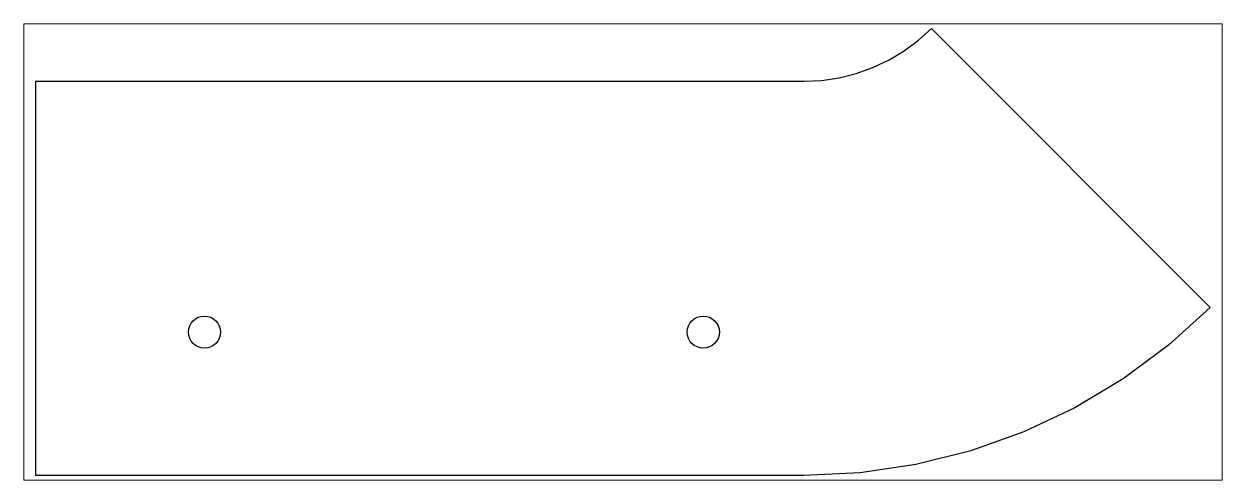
# Paper-space layout 'Layout1' of a CAD drawing. Header units: millimetres. Extents: x 0 to 257, y 49 to 146.
# The model-space entities are those that its viewports show. They can reach past a viewport. Long polylines and large blocks are cut down to what shows.
import ezdxf

# ---------------------------------------------------------------- set-up
doc = ezdxf.new("R2010")
doc.units = ezdxf.units.MM
doc.header["$LTSCALE"] = 25
doc.layers.add('3_Pezzi', color=7, linetype='Continuous')
doc.layers.add('5_Bulloni', color=7, linetype='Continuous')

# ---------------------------------------------------------------- blocks, each defined once
blk = doc.blocks.new('BL1553344785_00001')
at = {"layer": '5_Bulloni', "color": 2, "linetype": 'Continuous'}
blk.add_circle((55.16, 46.91), 5.25, dxfattribs=at)
blk = doc.blocks.new('BL1553344785_00002')
at = {"layer": '5_Bulloni', "color": 2, "linetype": 'Continuous'}
blk.add_circle((218.16, 46.91), 5.25, dxfattribs=at)
blk = doc.blocks.new('BL1553344785_00003')
at = {"layer": '3_Pezzi', "color": 3, "linetype": 'Continuous'}
for p, q in [((288.48, 142.29), (292.77, 146.18)), ((292.77, 146.18), (383.85, 54.96)), ((283.82, 138.84), (288.48, 142.29)), ((278.85, 135.87), (283.82, 138.84)), ((268.16, 131.44), (273.61, 133.39)), ((273.61, 133.39), (278.85, 135.87)), ((256.81, 129.19), (262.54, 130.04)), ((262.54, 130.04), (268.16, 131.44)), ((0, 0), (0, 128.91)), ((0, 128.91), (251.02, 128.91)), ((251.02, 128.91), (256.81, 129.19)), ((383.85, 54.96), (370.18, 42.59)), ((370.18, 42.59), (355.37, 31.62)), ((355.37, 31.62), (339.56, 22.15)), ((339.56, 22.15), (322.9, 14.28)), ((322.9, 14.28), (305.54, 8.08)), ((305.54, 8.08), (287.66, 3.6)), ((251.02, 0), (0, 0)), ((269.43, 0.9), (251.02, 0)), ((287.66, 3.6), (269.43, 0.9))]:
    blk.add_line(p, q, dxfattribs=at)

msp = doc.modelspace()

# ---------------------------------------------------------------- block references
at = {"layer": '3_Pezzi'}
msp.add_blockref('BL1553344785_00003', (0, 0), dxfattribs=at)
at = {"layer": '5_Bulloni'}
for name in ['BL1553344785_00001', 'BL1553344785_00002']:
    msp.add_blockref(name, (0, 0), dxfattribs=at)

psp = doc.layouts.get("Layout1")

# ---------------------------------------------------------------- viewports
at = {"layer": '0'}
psp.add_viewport(center=(128.5, 97.5), size=(257, 97.8708), view_center_point=(191.92, 73.09), view_height=149.1004, dxfattribs=at)

doc.saveas('drawing.dxf')
